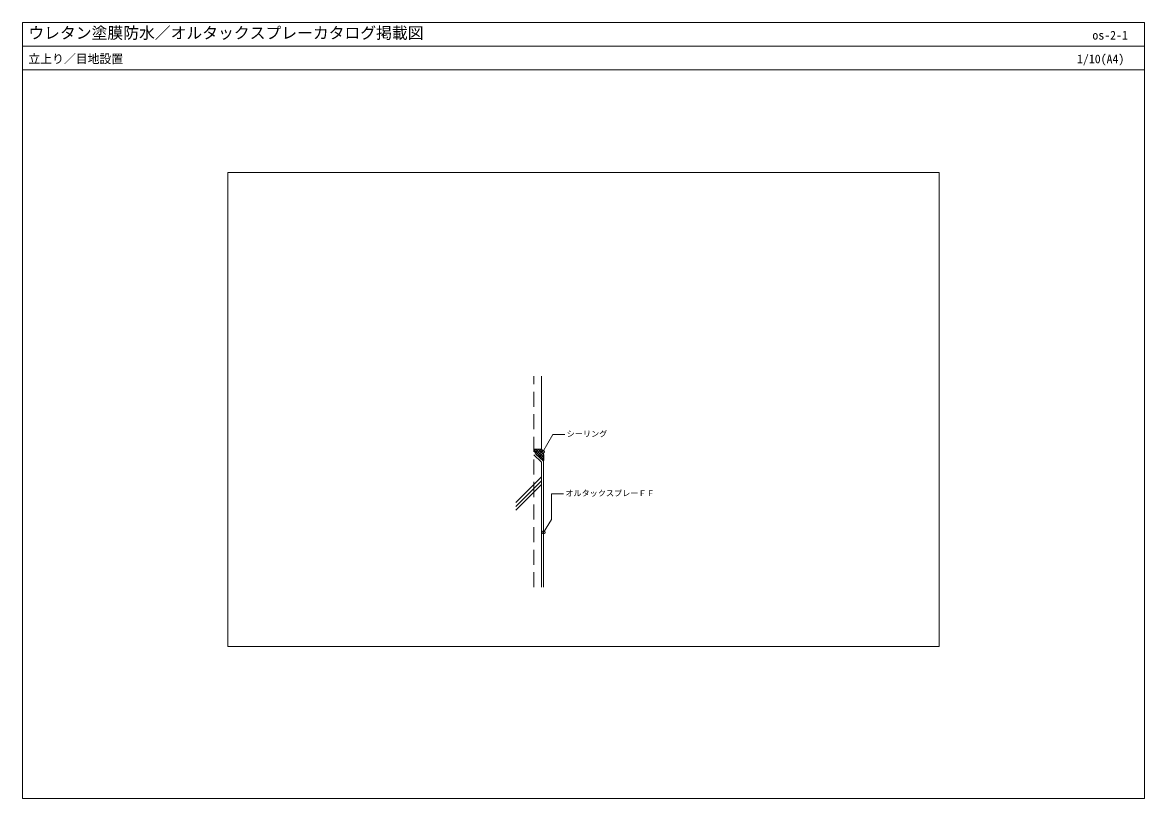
# Model space of a CAD drawing. Units: millimetres, scale not verified. Extents: x -1419 to 1421, y -983 to 983.
import ezdxf
from ezdxf.enums import TextEntityAlignment as Align

# ---------------------------------------------------------------- set-up
doc = ezdxf.new("R2010")
doc.units = ezdxf.units.MM
doc.header["$LTSCALE"] = 3
doc.linetypes.add('USER1', pattern=[19.05, 12.7, -6.35])
for name, color, linetype, lineweight in [('0-0_0', 7, 'Continuous', 18), ('0-1_WAKU', 7, 'Continuous', 18), ('0-2_KUTAI', 3, 'Continuous', 18), ('0-3_BOUSUI', 1, 'Continuous', 18), ('0-4_HATCH', 9, 'Continuous', 18), ('0-5_MOJI', 7, 'Continuous', 18)]:
    doc.layers.add(name, color=color, linetype=linetype, lineweight=lineweight)
doc.styles.add('ＭＳ ゴシック', font='')
doc.styles.get('ＭＳ ゴシック').set_extended_font_data('MS Gothic')

msp = doc.modelspace()

# ---------------------------------------------------------------- linework, layer by layer
at = {"layer": '0-0_0'}
msp.add_line((-1419.399, 922.645), (1420.601, 922.645), dxfattribs=at)
msp.add_lwpolyline([(-899.399, -597.717), (900.601, -597.717), (900.601, 602.283), (-899.399, 602.283)], close=True, dxfattribs=at)
at = {"layer": '0-1_WAKU'}
for points in [[(-1419.399, -982.717), (1420.601, -982.717), (1420.601, 982.645), (-1419.399, 982.645)], [(1420.601, 862.645), (-1419.399, 862.645), (-1419.399, 982.645), (1420.601, 982.645)]]:
    msp.add_lwpolyline(points, close=True, dxfattribs=at)
at = {"layer": '0-2_KUTAI', "linetype": 'USER1'}
msp.add_line((-125.399, -447.717), (-125.399, 87.283), dxfattribs=at)
at = {"layer": '0-2_KUTAI'}
for points in [[(-125.399, -97.717), (-105.399, -97.717), (-105.399, 87.283)], [(-125.399, -112.717), (-105.399, -130.569), (-105.399, -447.717)]]:
    msp.add_lwpolyline(points, dxfattribs=at)
at = {"layer": '0-3_BOUSUI'}
msp.add_lwpolyline([(-125.399, -101.245), (-120.399, -110.478), (-100.399, -128.33), (-100.399, -447.717)], dxfattribs=at)
msp.add_arc((-142.173, -119.438), 42.71, 347.98365, 30.56876, dxfattribs=at)
at = {"layer": '0-4_HATCH'}
for p, q in [((-99.846, -125.142), (-125.399, -99.588)), ((-124.348, -103.185), (-118.88, -97.717)), ((-121.982, -107.554), (-112.145, -97.717)), ((-99.468, -118.784), (-120.535, -97.717)), ((-119.222, -111.529), (-105.41, -97.717)), ((-115.663, -114.705), (-103.115, -102.158)), ((-100.253, -111.264), (-113.8, -97.717)), ((-112.104, -117.882), (-101.293, -107.071)), ((-108.546, -121.058), (-100.025, -112.537)), ((-103.528, -101.254), (-107.065, -97.717)), ((-104.987, -124.235), (-99.469, -118.717)), ((-101.428, -127.411), (-99.962, -125.945)), ((-170.399, -232.776), (-105.399, -167.776)), ((-170.399, -242.776), (-105.399, -177.776)), ((-170.399, -252.776), (-105.399, -187.776))]:
    msp.add_line(p, q, dxfattribs=at)
at = {"layer": '0-5_MOJI'}
for p, q in [((-102.125, -104.598), (-76.854, -60.828)), ((-46.854, -60.828), (-76.854, -60.828)), ((-50.25, -211.33), (-80.25, -211.33)), ((-80.25, -276.282), (-80.25, -211.33)), ((-100.399, -308.758), (-80.25, -276.282))]:
    msp.add_line(p, q, dxfattribs=at)
for centre in [(-102.125, -104.598), (-100.399, -308.758)]:
    msp.add_circle(centre, 4, dxfattribs=at)

# ---------------------------------------------------------------- texts
at = {"layer": '0-1_WAKU', "style": 'ＭＳ ゴシック'}
for s, height, p in [('ウレタン塗膜防水／オルタックスプレーカタログ掲載図', 29.33, (-1404.399, 932.645)), ('os-2-1', 21.99, (1288.646, 932.645)), ('立上り／目地設置', 21.99, (-1404.399, 872.645)), ('1/10(A4)', 21.99, (1249.662, 872.645))]:
    msp.add_text(s, height=height, dxfattribs=at).set_placement(p, align=Align.BOTTOM_LEFT)
at = {"layer": '0-5_MOJI', "style": 'ＭＳ ゴシック'}
for s, p in [('シーリング', (-41.854, -70.828)), ('オルタックスプレーＦＦ', (-45.25, -221.33))]:
    msp.add_text(s, height=14.66, dxfattribs=at).set_placement(p, align=Align.BOTTOM_LEFT)

doc.saveas('drawing.dxf')
